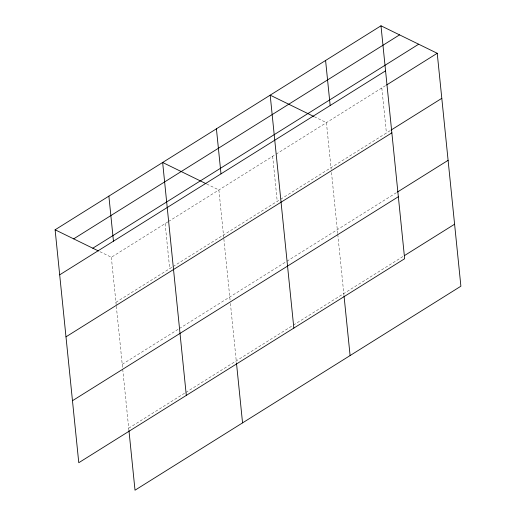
<?xml version="1.0" encoding="UTF-8"?>
<svg xmlns="http://www.w3.org/2000/svg" width="516" height="516" viewBox="0 0 516 516"><rect width="100%" height="100%" fill="white"/><g stroke="black" fill="none" stroke-linecap="round" stroke-linejoin="round"><path stroke-width="0.39" stroke-dasharray="2.58 1.94" d="M99.93 251.698L111.353 257.278L167.842 221.912M168.526 221.487L275.383 154.594M276.066 154.168L385.884 85.424M115.926 302.324L172.421 266.959M173.099 266.533L279.956 199.64M280.639 199.215L390.457 130.471M122.228 364.322L178.717 328.956M179.4 328.531L286.257 261.638M286.935 261.212L396.759 192.468M128.716 428.203L185.205 392.837M185.889 392.412L292.746 325.519M293.423 325.093L403.248 256.349M314.296 116.713L326.428 122.64L331.169 169.274M206.755 184.031L218.894 189.959L223.789 238.186M381.827 87.965L386.407 133.005M331.491 172.454L337.709 233.677M337.793 234.477L343.953 295.152M272.661 156.303L277.234 201.343M223.873 238.979L230.091 300.196M230.413 303.389L236.412 362.471M165.12 223.621L169.7 268.662M111.353 257.278L116.248 305.498M116.332 306.298L128.955 430.583"/><path stroke-width="0.77" d="M380.989 25.8L404.647 258.722L78.774 462.717L55.109 229.794L380.989 25.8L437.226 53.283L460.891 286.206L135.011 490.2L128.955 430.583M73.672 238.863L399.545 34.869M92.79 248.209L418.67 44.215M59.688 274.835L385.562 70.847M386.561 85.005L437.226 53.283M391.134 130.045L441.806 98.33M65.984 336.838L391.863 132.844M397.43 192.049L448.101 160.328M72.472 400.713L398.352 196.725M404.596 255.504L454.59 224.208M313.58 116.364L270.19 95.157L293.849 328.079M206.045 183.683L162.65 162.476L186.308 395.398M55.109 229.794L98.504 250.995M325.59 60.482L330.163 105.522M344.037 295.952L350.093 355.563M216.423 128.819L220.996 173.86M236.496 363.264L242.552 422.881M108.882 196.132L113.456 241.178"/></g></svg>
